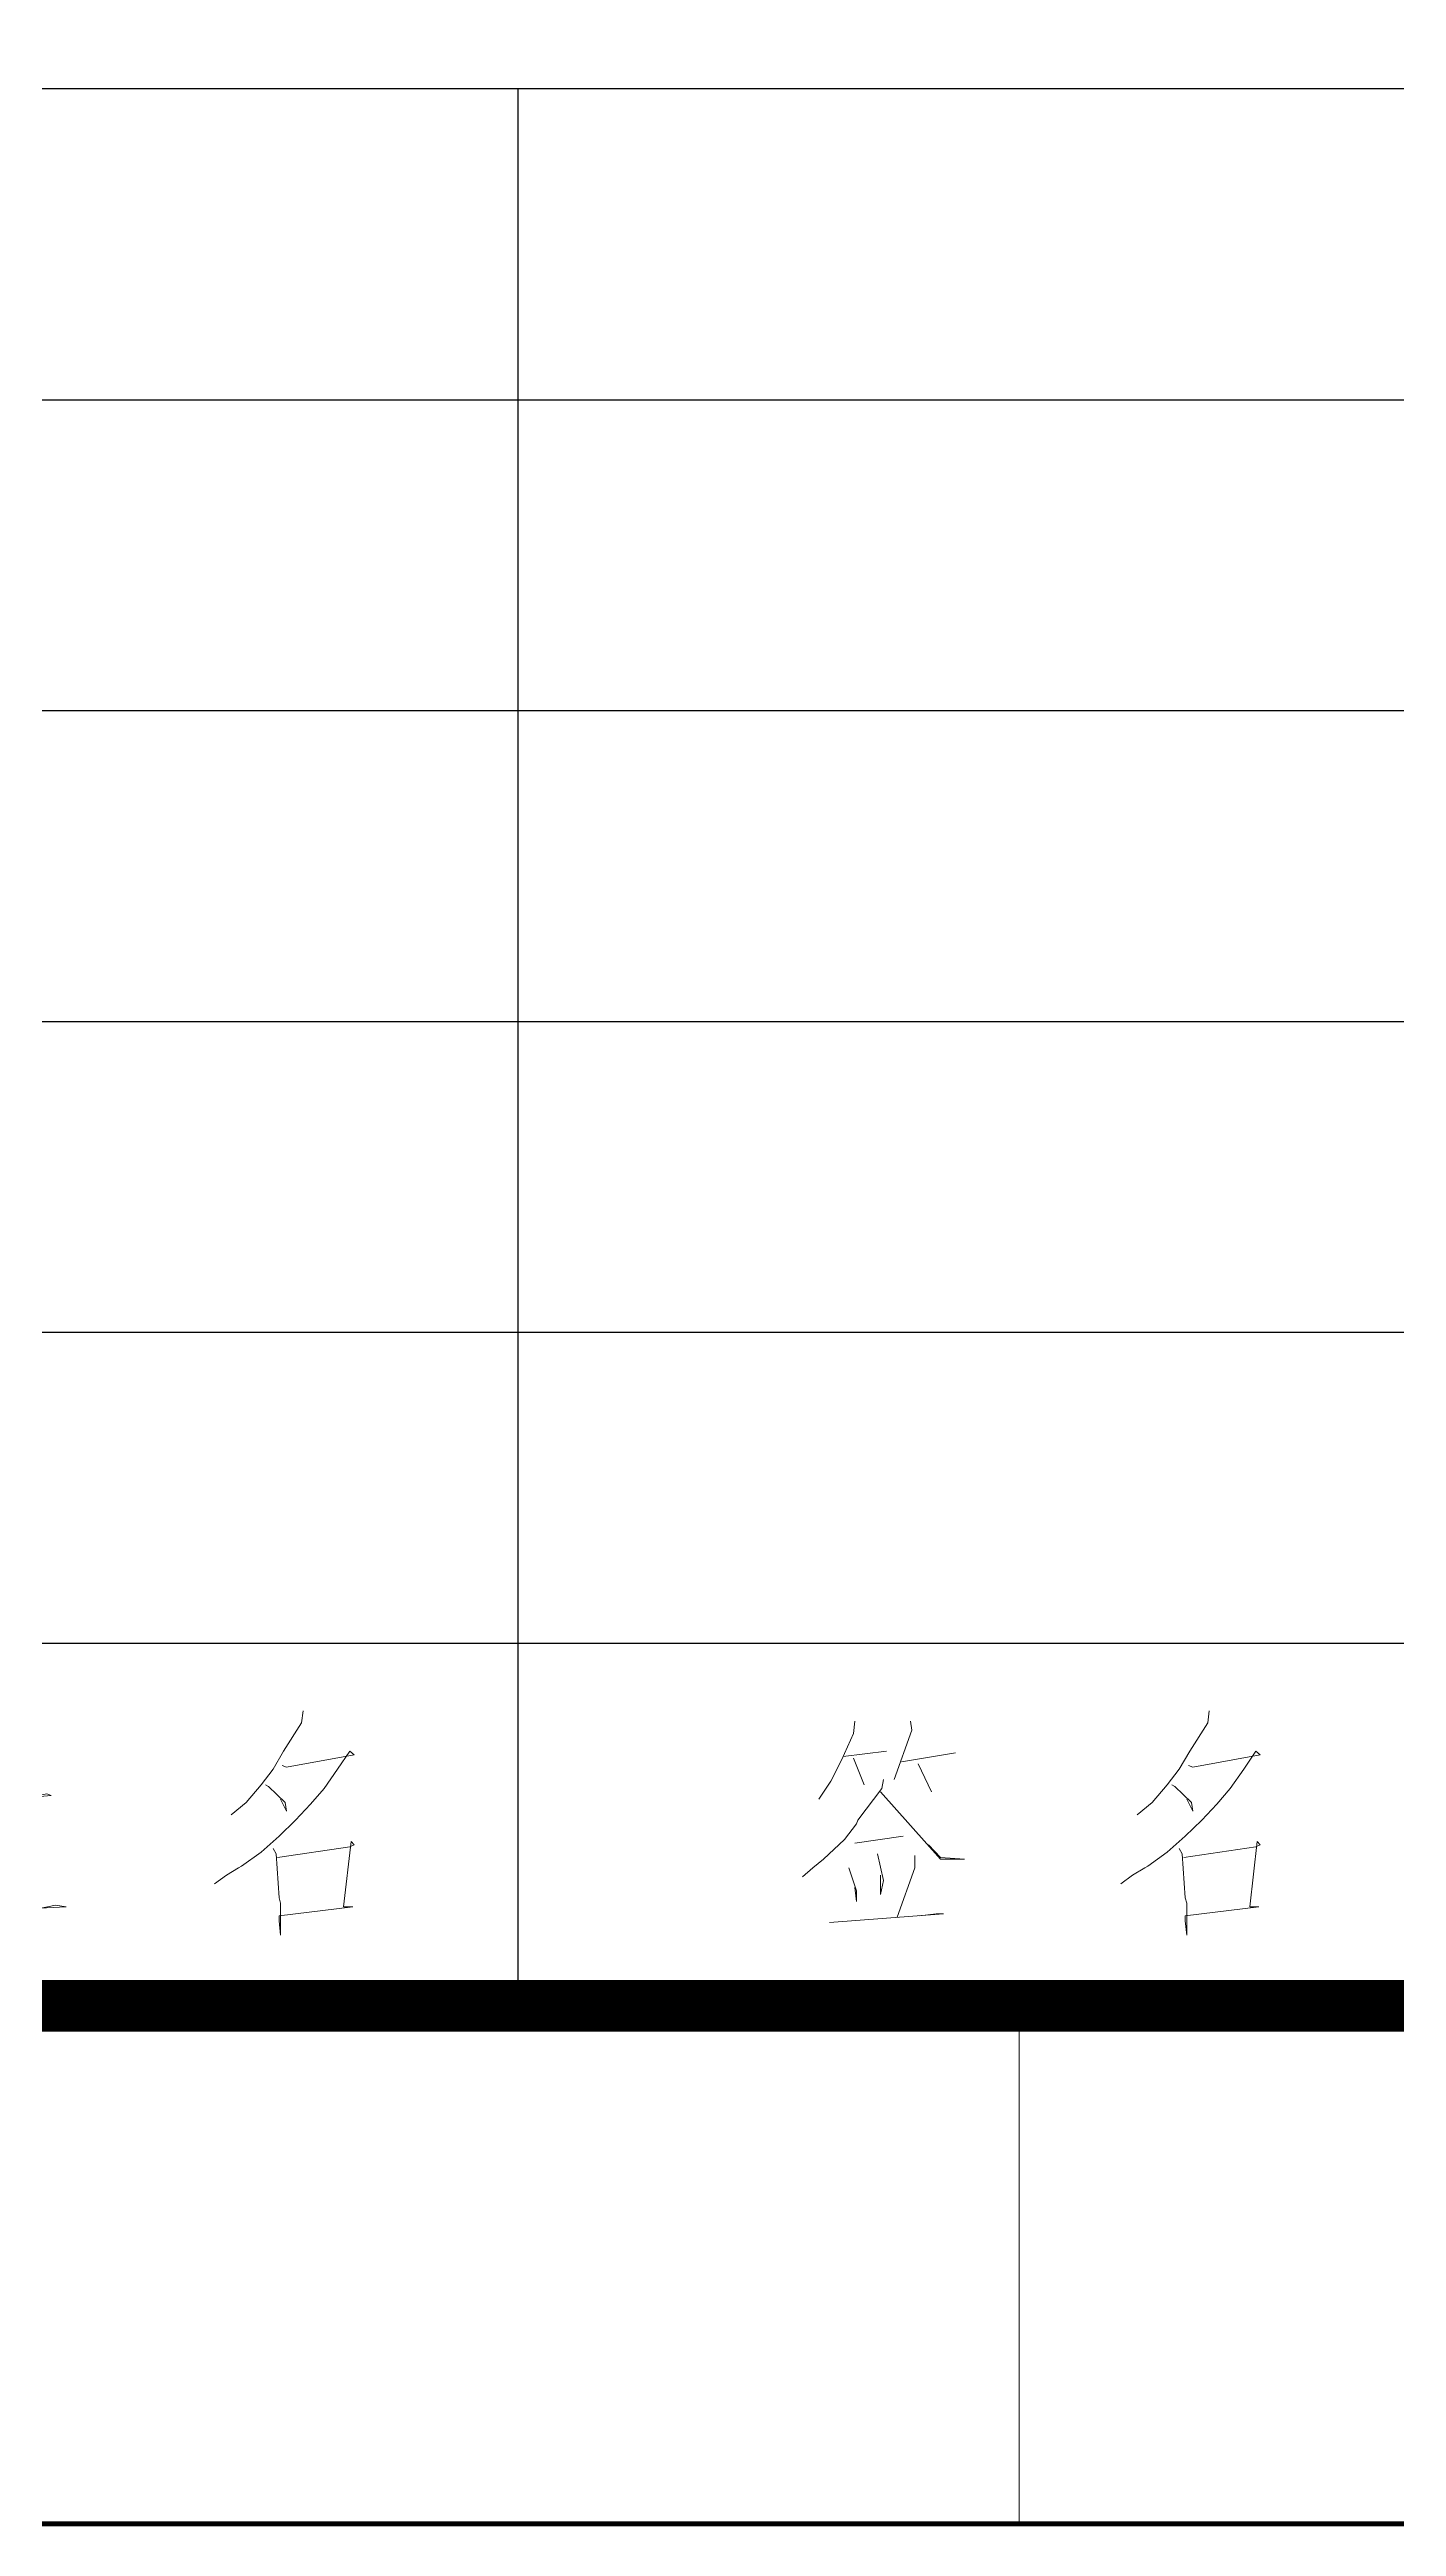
# Model space of a CAD drawing. Extents: x -76183 to 48420, y -19465 to 404409.
# Drawn here: x -21691 to -19091, y 184164 to 188945 of the extents above; entities that cross this region are included whole.
import ezdxf

# ---------------------------------------------------------------- set-up
doc = ezdxf.new("R2010")
doc.units = 0
doc.header["$LTSCALE"] = 1000
doc.header["$MEASUREMENT"] = 0
doc.layers.add('HQ2', color=7, linetype='Continuous')
doc.layers.add('PUB_TEXT', color=7, linetype='Continuous', lineweight=13)
doc.layers.add('打印层', color=7, linetype='Continuous', plot=False)
doc.styles.get("Standard").update_dxf_attribs({"font": 'gbenor.shx', "bigfont": 'gbcbig.shx'})

# ---------------------------------------------------------------- blocks, each defined once
blk = doc.blocks.new('GEDI_WK_A1')
at = {"color": 3}
blk.add_line((560.667, 0), (560.667, 10), dxfattribs=at)
for points, const_width in [([(0, 0), (841, 0), (841, 594), (0, 594)], 0.1), ([(25, 10), (831, 10), (831, 584), (25, 584)], 1)]:
    blk.add_lwpolyline(points, close=True, dxfattribs=dict(at, const_width=const_width))
blk = doc.blocks.new('GEDI_HQ2_2012')
at = {"layer": 'HQ2', "color": 2}
for p, q in [((0, 37), (-65, 37)), ((-35, 0), (-35, 37)), ((-65, 31), (0, 31)), ((-65, 25), (0, 25)), ((-65, 19), (0, 19)), ((-65, 13), (0, 13)), ((-65, 7), (0, 7)), ((-65, 0), (0, 0))]:
    blk.add_line(p, q, dxfattribs=at)
at = {"layer": 'HQ2', "color": 7, "lineweight": 0}
for points in [[(-39.153, 5.697), (-39.182, 5.46), (-39.528, 4.913), (-39.732, 4.571), (-39.961, 4.265), (-40.253, 3.922), (-40.541, 3.686)], [(-28.5, 5.493), (-28.529, 5.256), (-28.759, 4.742), (-28.963, 4.334), (-29.196, 3.992)], [(-27.429, 5.493), (-27.4, 5.321), (-27.746, 4.367)], [(-21.662, 5.697), (-21.691, 5.46), (-22.037, 4.913), (-22.241, 4.571), (-22.474, 4.265), (-22.762, 3.922), (-23.053, 3.686)], [(-39.557, 4.64), (-39.47, 4.607), (-38.166, 4.844), (-38.253, 4.913), (-38.486, 4.571), (-38.745, 4.196), (-39.007, 3.89), (-39.298, 3.584), (-39.615, 3.274), (-39.961, 2.968), (-40.34, 2.695), (-40.399, 2.662), (-40.628, 2.524), (-40.861, 2.356)], [(-28.73, 4.811), (-27.892, 4.913)], [(-27.6, 4.709), (-26.558, 4.881)], [(-22.066, 4.64), (-21.979, 4.607), (-20.678, 4.844), (-20.762, 4.913), (-20.995, 4.571), (-21.257, 4.196), (-21.516, 3.89), (-21.807, 3.584), (-22.124, 3.274), (-22.474, 2.968), (-22.849, 2.695), (-22.907, 2.662), (-23.141, 2.524), (-23.37, 2.356)], [(-27.95, 4.367), (-27.979, 4.196), (-28.442, 3.584), (-28.471, 3.514), (-28.704, 3.208), (-29.108, 2.833), (-29.312, 2.662), (-29.513, 2.491)], [(-28.529, 4.779), (-28.325, 4.265)], [(-27.283, 4.673), (-27.021, 4.13)], [(-45.175, 3.959), (-44.016, 4.061), (-44.1, 4.094), (-44.275, 4.061)], [(-39.878, 4.265), (-39.819, 4.232), (-39.499, 3.922), (-39.47, 3.755), (-39.586, 3.992)], [(-28.008, 4.13), (-26.85, 2.833), (-26.384, 2.833), (-26.85, 2.866), (-27.079, 3.106)], [(-22.387, 4.265), (-22.328, 4.232), (-22.008, 3.922), (-21.979, 3.755), (-22.095, 3.992)], [(-39.732, 3.037), (-39.674, 2.935), (-39.615, 2.083), (-39.586, 1.981), (-39.586, 1.365), (-39.615, 1.638), (-39.615, 1.74), (-38.195, 1.912), (-38.224, 1.912), (-38.37, 1.912), (-38.224, 3.172), (-38.166, 3.106), (-38.253, 3.07), (-39.645, 2.866)], [(-27.571, 3.274), (-28.5, 3.139)], [(-28.067, 2.935), (-27.95, 2.422), (-28.008, 2.148), (-28.008, 2.524)], [(-27.342, 2.899), (-27.342, 2.662), (-27.688, 1.708)], [(-22.241, 3.037), (-22.183, 2.935), (-22.124, 2.083), (-22.095, 1.981), (-22.095, 1.365), (-22.124, 1.638), (-22.124, 1.74), (-20.707, 1.912), (-20.736, 1.912), (-20.878, 1.912), (-20.736, 3.172), (-20.678, 3.106), (-20.762, 3.07), (-22.153, 2.866)], [(-28.617, 2.662), (-28.471, 2.218), (-28.471, 2.014), (-28.5, 2.287)], [(-45.754, 1.81), (-43.725, 1.912), (-43.929, 1.944), (-44.275, 1.875)], [(-28.992, 1.606), (-26.792, 1.773), (-26.934, 1.773), (-27.254, 1.74)]]:
    blk.add_lwpolyline(points, dxfattribs=at)
blk.add_text('112233', height=0.0001).set_placement((-22.095, 1.744))
blk = doc.blocks.new('4#图框')
at = {"xscale": 100, "yscale": 100, "zscale": 100}
for name, p in [('GEDI_WK_A1', (5514901.5, -996670.5)), ('GEDI_HQ2_2012', (5573501.5, -995670.5))]:
    blk.add_blockref(name, p, dxfattribs=at)

msp = doc.modelspace()

# ---------------------------------------------------------------- linework, layer by layer
at = {"layer": '打印层'}
msp.add_lwpolyline([(-75886, 184169.1), (8214, 184169.1), (8214, 243569.1), (-75886, 243569.1)], close=True, dxfattribs=at)

# ---------------------------------------------------------------- block references
at = {"layer": 'PUB_TEXT'}
msp.add_blockref('4#图框', (-5590787.5, 1180839.5), dxfattribs=at)

doc.saveas('drawing.dxf')
